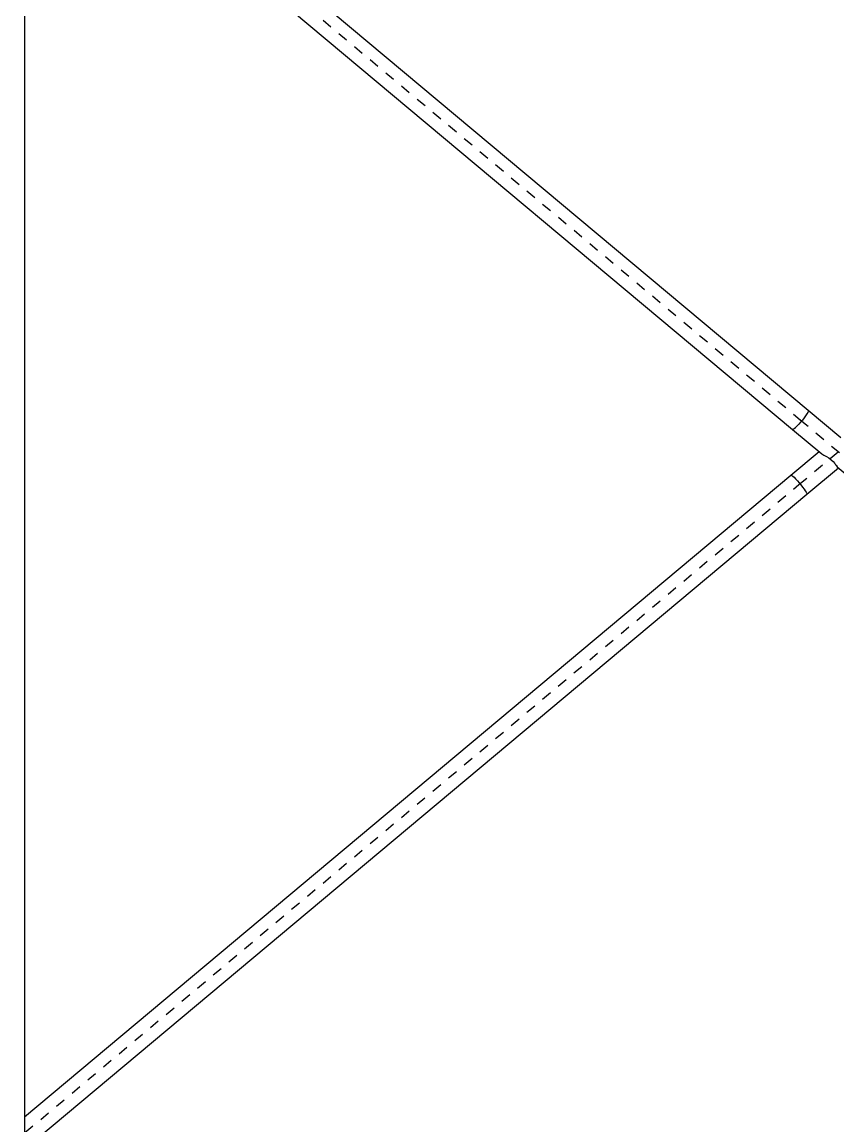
# Model space of a CAD drawing. Header units: millimetres. Extents: x 149919 to 150445, y 136651 to 136866.
# Drawn here: x 150376.85 to 150384.83, y 136743.78 to 136754.58 of the extents above; entities that cross this region are included whole.
import ezdxf

# ---------------------------------------------------------------- set-up
doc = ezdxf.new("R2010")
doc.units = ezdxf.units.MM
doc.header["$LTSCALE"] = 0.25
doc.linetypes.add('CENTER', pattern=[50.8, 31.75, -6.35, 6.35, -6.35])
doc.linetypes.add('XKITLINE00', pattern=[0])

# ---------------------------------------------------------------- blocks, each defined once
blk = doc.blocks.new('çatıı')
at = {"color": 8, "linetype": 'CENTER'}
for p, q in [((23430, 10730.3), (24264.6, 10031.5)), ((24263.2, 9968), (24339.4, 10031.7)), ((24264.6, 10031.5), (24340.4, 9967.9)), ((23430, 9270.3), (24263.2, 9968))]:
    blk.add_line(p, q, dxfattribs=at)
at = {"color": 8, "linetype": 'XKITLINE00'}
for p, q in [((23506.2, 10682.3), (24272.2, 10040.9)), ((23506.2, 10650.6), (24256.9, 10022)), ((23506.2, 10620.3), (23506.2, 8951)), ((24271.9, 10038.7), (24271, 10037.2)), ((24271.9, 10038.7), (24271, 10037.2)), ((24272.4, 10039.8), (24271.9, 10038.7)), ((24272.4, 10039.8), (24271.9, 10038.7)), ((24272.2, 10040.9), (24304.3, 10014)), ((24272.2, 10040.9), (24272.5, 10040.6)), ((24272.2, 10040.9), (24272.5, 10040.6)), ((24272.5, 10040.6), (24272.4, 10039.8)), ((24272.5, 10040.6), (24272.4, 10039.8)), ((24264.9, 10029.2), (24263.1, 10027.2)), ((24264.9, 10029.2), (24263.1, 10027.2)), ((24266.7, 10031.2), (24264.9, 10029.2)), ((24266.7, 10031.2), (24264.9, 10029.2)), ((24268.3, 10033.3), (24266.7, 10031.2)), ((24268.3, 10033.3), (24266.7, 10031.2)), ((24269.8, 10035.3), (24268.3, 10033.3)), ((24269.8, 10035.3), (24268.3, 10033.3)), ((24271, 10037.2), (24269.8, 10035.3)), ((24271, 10037.2), (24269.8, 10035.3)), ((24256.9, 10022), (24257.6, 10022.2)), ((24256.9, 10022), (24257.6, 10022.2)), ((24256.9, 10022), (24285.5, 9998.1)), ((24257.6, 10022.2), (24258.6, 10022.9)), ((24257.6, 10022.2), (24258.6, 10022.9)), ((24258.6, 10022.9), (24259.9, 10024)), ((24258.6, 10022.9), (24259.9, 10024)), ((24259.9, 10024), (24261.4, 10025.4)), ((24259.9, 10024), (24261.4, 10025.4)), ((24263.1, 10027.2), (24261.4, 10025.4)), ((24263.1, 10027.2), (24261.4, 10025.4)), ((24255.3, 9977.2), (24282.9, 10000.3)), ((24285.5, 9998.1), (24285.7, 9998)), ((24285.7, 9998), (24287.7, 9996.8)), ((24287.7, 9996.8), (24288.4, 9996.4)), ((24288.4, 9996.4), (24290.1, 9995.6)), ((24290.1, 9995.6), (24292.5, 9994.1)), ((24271.1, 9958.7), (24301.8, 9984.4)), ((24292.5, 9994.1), (24294.7, 9992.4)), ((24294.7, 9992.4), (24296.7, 9990.5)), ((24296.7, 9990.5), (24298.3, 9988.7)), ((24298.3, 9988.7), (24299.1, 9987.4)), ((24299.1, 9987.4), (24299.6, 9986.9)), ((24299.6, 9986.9), (24300.6, 9985.5)), ((24300.6, 9985.5), (24300.6, 9985.4)), ((24300.6, 9985.4), (24332.8, 9958.5)), ((23506.2, 9349.9), (24255.3, 9977.2)), ((24255.3, 9977.2), (24255.5, 9977.3)), ((24255.3, 9977.2), (24255.5, 9977.3)), ((24255.3, 9977.2), (24255.3, 9977.1)), ((24255.3, 9977.2), (24255.3, 9977.1)), ((24255.5, 9977.3), (24256.2, 9977.1)), ((24255.5, 9977.3), (24256.2, 9977.1)), ((24256.2, 9977.1), (24257.2, 9976.3)), ((24256.2, 9977.1), (24257.2, 9976.3)), ((24257.2, 9976.3), (24258.5, 9975.2)), ((24257.2, 9976.3), (24258.5, 9975.2)), ((24258.5, 9975.2), (24260, 9973.6)), ((24258.5, 9975.2), (24260, 9973.6)), ((24260, 9973.6), (24261.7, 9971.8)), ((24260, 9973.6), (24261.7, 9971.8)), ((24261.7, 9971.8), (24263.4, 9969.8)), ((24261.7, 9971.8), (24263.4, 9969.8)), ((24263.4, 9969.8), (24265.2, 9967.7)), ((24263.4, 9969.8), (24265.2, 9967.7)), ((24265.2, 9967.7), (24266.8, 9965.7)), ((24265.2, 9967.7), (24266.8, 9965.7)), ((24266.8, 9965.7), (24268.3, 9963.7)), ((24266.8, 9965.7), (24268.3, 9963.7)), ((24268.3, 9963.7), (24269.5, 9961.9)), ((24268.3, 9963.7), (24269.5, 9961.9)), ((23506.2, 9318.3), (24271.1, 9958.7)), ((24269.5, 9961.9), (24270.4, 9960.5)), ((24269.5, 9961.9), (24270.4, 9960.5)), ((24270.4, 9960.5), (24271, 9959.4)), ((24270.4, 9960.5), (24271, 9959.4)), ((24271, 9959.4), (24271.1, 9958.7)), ((24271, 9959.4), (24271.1, 9958.7))]:
    blk.add_line(p, q, dxfattribs=at)
for centre in [(24264.6, 10031.5), (24264.6, 10031.5), (24263.2, 9968), (24263.2, 9968)]:
    blk.add_circle(centre, 0.05, dxfattribs=at)

msp = doc.modelspace()

# ---------------------------------------------------------------- block references
at = {"xscale": 0.009999943142843078, "yscale": 0.009999943142843078, "zscale": 0.009999943142843078}
msp.add_blockref('çatıı', (150141.814, 136650.373), dxfattribs=at)

doc.saveas('drawing.dxf')
